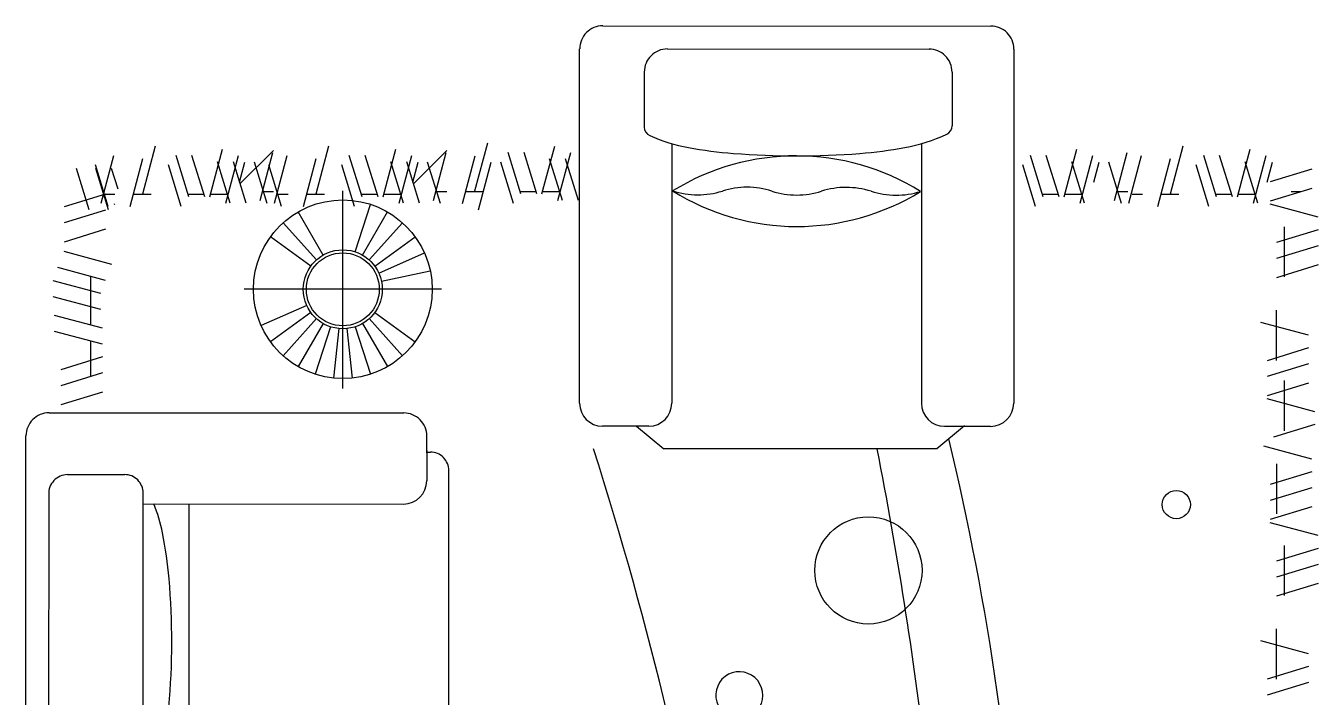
# Model space of a CAD drawing. Header units: inches. Extents: x 8.3 to 50.8, y 10.9 to 35.7.
# Drawn here: x 15.373 to 17.754, y 29.899 to 31.136 of the extents above; entities that cross this region are included whole.
import ezdxf

# ---------------------------------------------------------------- set-up
doc = ezdxf.new("R2010")
doc.units = ezdxf.units.IN
doc.header["$MEASUREMENT"] = 0
doc.layers.add('02', color=2, linetype='Continuous')

msp = doc.modelspace()

# ---------------------------------------------------------------- linework, layer by layer
at = {"layer": '02'}
for p, q in [((16.436, 31.1363, -0.6857), (17.1511, 31.136, -0.6857)), ((16.3932, 30.4407, -0.6857), (16.3934, 31.0938, -0.6857)), ((16.555, 31.0938, -0.6857), (17.0373, 31.0936, -0.6857)), ((17.1937, 31.0935, -0.6857), (17.1934, 30.4404, -0.6857)), ((16.5124, 31.0512, -0.6857), (16.5124, 30.9496, -0.6857)), ((17.0798, 31.051, -0.6857), (17.0798, 30.9518, -0.6857)), ((16.2005, 30.8322, -0.6857), (16.224, 30.9204, -0.6857)), ((16.5635, 30.9192, -0.6857), (16.5633, 30.4407, -0.6857)), ((17.0235, 30.9191, -0.6857), (17.0233, 30.4405, -0.6857)), ((15.5117, 30.8092, -0.6857), (15.5352, 30.8974, -0.6857)), ((15.5651, 30.8033, -0.6857), (15.5886, 30.8915, -0.6857)), ((15.5882, 30.8269, -0.6857), (15.6118, 30.9151, -0.6857)), ((15.673, 30.821, -0.6857), (15.6495, 30.8974, -0.6857)), ((15.7024, 30.821, -0.6857), (15.6789, 30.8974, -0.6857)), ((15.7118, 30.821, -0.6857), (15.7353, 30.9092, -0.6857)), ((15.7412, 30.8092, -0.6857), (15.7647, 30.8974, -0.6857)), ((15.8293, 30.9068, -0.6857), (15.7674, 30.8449, -0.6857)), ((15.8045, 30.8145, -0.6857), (15.828, 30.9027, -0.6857)), ((15.8311, 30.8092, -0.6857), (15.8546, 30.8974, -0.6857)), ((15.8845, 30.8033, -0.6857), (15.908, 30.8915, -0.6857)), ((15.9077, 30.8269, -0.6857), (15.9312, 30.9151, -0.6857)), ((15.9924, 30.821, -0.6857), (15.9689, 30.8974, -0.6857)), ((16.0218, 30.821, -0.6857), (15.9983, 30.8974, -0.6857)), ((16.0312, 30.821, -0.6857), (16.0547, 30.9092, -0.6857)), ((16.0606, 30.8092, -0.6857), (16.0841, 30.8974, -0.6857)), ((16.1487, 30.9068, -0.6857), (16.0869, 30.8449, -0.6857)), ((16.1239, 30.8145, -0.6857), (16.1474, 30.9027, -0.6857)), ((16.1773, 30.8087, -0.6857), (16.2008, 30.8969, -0.6857)), ((16.2852, 30.8263, -0.6857), (16.2617, 30.9028, -0.6857)), ((16.3147, 30.8263, -0.6857), (16.2911, 30.9028, -0.6857)), ((16.324, 30.8263, -0.6857), (16.3475, 30.9145, -0.6857)), ((16.3534, 30.8146, -0.6857), (16.3769, 30.9028, -0.6857)), ((17.2476, 30.821, -0.6857), (17.2241, 30.8974, -0.6857)), ((17.277, 30.821, -0.6857), (17.2535, 30.8974, -0.6857)), ((17.2863, 30.821, -0.6857), (17.3099, 30.9092, -0.6857)), ((17.3158, 30.8092, -0.6857), (17.3393, 30.8974, -0.6857)), ((17.3791, 30.8145, -0.6857), (17.4026, 30.9027, -0.6857)), ((17.4057, 30.8092, -0.6857), (17.4292, 30.8974, -0.6857)), ((17.4591, 30.8033, -0.6857), (17.4826, 30.8915, -0.6857)), ((17.4823, 30.8269, -0.6857), (17.5058, 30.9151, -0.6857)), ((17.567, 30.821, -0.6857), (17.5435, 30.8974, -0.6857)), ((17.5964, 30.821, -0.6857), (17.5729, 30.8974, -0.6857)), ((17.6058, 30.821, -0.6857), (17.6293, 30.9092, -0.6857)), ((17.6352, 30.8092, -0.6857), (17.6587, 30.8974, -0.6857)), ((15.4897, 30.7969, -0.6857), (15.4662, 30.8733, -0.6857)), ((15.5246, 30.8033, -0.6857), (15.5011, 30.8798, -0.6857)), ((15.525, 30.7969, -0.6857), (15.5015, 30.8733, -0.6857)), ((15.5427, 30.8349, -0.6857), (15.5309, 30.8733, -0.6857)), ((15.6592, 30.8033, -0.6857), (15.6357, 30.8798, -0.6857)), ((15.7494, 30.8092, -0.6857), (15.7258, 30.8857, -0.6857)), ((15.7788, 30.8092, -0.6857), (15.7553, 30.8857, -0.6857)), ((15.7664, 30.8482, -0.6857), (15.7762, 30.8851, -0.6857)), ((15.8174, 30.8087, -0.6857), (15.7939, 30.8851, -0.6857)), ((15.844, 30.8033, -0.6857), (15.8205, 30.8798, -0.6857)), ((15.9786, 30.8033, -0.6857), (15.9551, 30.8798, -0.6857)), ((16.0688, 30.8092, -0.6857), (16.0453, 30.8857, -0.6857)), ((16.0982, 30.8092, -0.6857), (16.0747, 30.8857, -0.6857)), ((16.0858, 30.8482, -0.6857), (16.0957, 30.8851, -0.6857)), ((16.1368, 30.8087, -0.6857), (16.1133, 30.8851, -0.6857)), ((16.2067, 30.7969, -0.6857), (16.2303, 30.8851, -0.6857)), ((16.2714, 30.8087, -0.6857), (16.2479, 30.8851, -0.6857)), ((16.3616, 30.8145, -0.6857), (16.3381, 30.891, -0.6857)), ((16.391, 30.8145, -0.6857), (16.3675, 30.891, -0.6857)), ((17.2338, 30.8033, -0.6857), (17.2102, 30.8798, -0.6857)), ((17.324, 30.8092, -0.6857), (17.3004, 30.8857, -0.6857)), ((17.341, 30.8482, -0.6857), (17.3508, 30.8851, -0.6857)), ((17.392, 30.8087, -0.6857), (17.3685, 30.8851, -0.6857)), ((17.5532, 30.8033, -0.6857), (17.5297, 30.8798, -0.6857)), ((17.6434, 30.8092, -0.6857), (17.6198, 30.8857, -0.6857)), ((17.6604, 30.8482, -0.6857), (17.6702, 30.8851, -0.6857)), ((17.7427, 30.872, -0.6857), (17.6663, 30.8485, -0.6857)), ((15.5197, 30.8259, -0.6857), (15.4433, 30.8024, -0.6857)), ((15.5365, 30.8252, -0.6857), (15.5179, 30.8252, -0.6857)), ((15.6034, 30.8252, -0.6857), (15.5709, 30.8252, -0.6857)), ((15.7011, 30.8252, -0.6857), (15.6717, 30.8252, -0.6857)), ((15.7454, 30.8252, -0.6857), (15.7129, 30.8252, -0.6857)), ((15.8293, 30.8305, -0.6857), (15.8107, 30.8305, -0.6857)), ((15.8559, 30.8252, -0.6857), (15.8373, 30.8252, -0.6857)), ((15.9229, 30.8252, -0.6857), (15.8903, 30.8252, -0.6857)), ((15.9569, 30.4677, -0.6857), (15.9569, 30.8323, -0.6857)), ((16.0206, 30.8252, -0.6857), (15.9912, 30.8252, -0.6857)), ((16.0648, 30.8252, -0.6857), (16.0323, 30.8252, -0.6857)), ((16.1487, 30.8305, -0.6857), (16.1301, 30.8305, -0.6857)), ((16.2157, 30.8305, -0.6857), (16.1831, 30.8305, -0.6857)), ((16.3134, 30.8305, -0.6857), (16.284, 30.8305, -0.6857)), ((16.3577, 30.8305, -0.6857), (16.3251, 30.8305, -0.6857)), ((17.2757, 30.8252, -0.6857), (17.2463, 30.8252, -0.6857)), ((17.32, 30.8252, -0.6857), (17.2875, 30.8252, -0.6857)), ((17.4039, 30.8305, -0.6857), (17.3853, 30.8305, -0.6857)), ((17.4305, 30.8252, -0.6857), (17.4119, 30.8252, -0.6857)), ((17.4975, 30.8252, -0.6857), (17.4649, 30.8252, -0.6857)), ((17.5951, 30.8252, -0.6857), (17.5657, 30.8252, -0.6857)), ((17.6394, 30.8252, -0.6857), (17.6069, 30.8252, -0.6857)), ((17.7427, 30.8367, -0.6857), (17.6663, 30.8132, -0.6857)), ((17.7233, 30.8305, -0.6857), (17.7047, 30.8305, -0.6857)), ((15.5197, 30.7965, -0.6857), (15.4433, 30.773, -0.6857)), ((15.9794, 30.7198, -0.6857), (16.0078, 30.8072, -0.6857)), ((17.7545, 30.7837, -0.6857), (17.6663, 30.8073, -0.6857)), ((15.9082, 30.7047, -0.6857), (15.8467, 30.773, -0.6857)), ((15.9205, 30.7136, -0.6857), (15.8745, 30.7932, -0.6857)), ((15.9933, 30.7136, -0.6857), (16.0392, 30.7932, -0.6857)), ((16.0056, 30.7047, -0.6857), (16.0671, 30.773, -0.6857)), ((15.5197, 30.7612, -0.6857), (15.4433, 30.7377, -0.6857)), ((17.7545, 30.7602, -0.6857), (17.678, 30.7367, -0.6857)), ((17.6919, 30.7658, 0.6857), (17.6919, 30.6733, 0.6857)), ((15.898, 30.6934, -0.6857), (15.8236, 30.7474, -0.6857)), ((16.0158, 30.6934, -0.6857), (16.0901, 30.7474, -0.6857)), ((17.7545, 30.7308, -0.6857), (17.678, 30.7073, -0.6857)), ((15.5315, 30.6965, -0.6857), (15.4433, 30.72, -0.6857)), ((16.0234, 30.6802, -0.6857), (16.1073, 30.7176, -0.6857)), ((15.5197, 30.6671, -0.6857), (15.4315, 30.6906, -0.6857)), ((16.0281, 30.6657, -0.6857), (16.118, 30.6848, -0.6857)), ((17.7545, 30.6955, -0.6857), (17.678, 30.672, -0.6857)), ((15.5112, 30.6427, -0.6857), (15.423, 30.6662, -0.6857)), ((15.4922, 30.6744, -0.6857), (15.4922, 30.5846, -0.6857)), ((15.5112, 30.6133, -0.6857), (15.423, 30.6368, -0.6857)), ((16.1386, 30.6506, -0.6857), (15.7752, 30.6506, -0.6857)), ((15.8904, 30.621, -0.6857), (15.8064, 30.5836, -0.6857)), ((15.898, 30.6078, -0.6857), (15.8236, 30.5538, -0.6857)), ((16.0158, 30.6078, -0.6857), (16.0901, 30.5538, -0.6857)), ((17.6769, 30.6119, 0.6857), (17.6769, 30.5193, 0.6857)), ((15.5138, 30.5788, -0.6857), (15.4256, 30.6024, -0.6857)), ((15.9082, 30.5965, -0.6857), (15.8467, 30.5282, -0.6857)), ((15.9205, 30.5876, -0.6857), (15.8745, 30.508, -0.6857)), ((15.9933, 30.5876, -0.6857), (16.0392, 30.508, -0.6857)), ((16.0056, 30.5965, -0.6857), (16.0671, 30.5282, -0.6857)), ((17.7368, 30.5661, -0.6857), (17.6487, 30.5896, -0.6857)), ((15.5138, 30.5494, -0.6857), (15.4256, 30.5729, -0.6857)), ((15.9344, 30.5814, -0.6857), (15.906, 30.4939, -0.6857)), ((15.9493, 30.5782, -0.6857), (15.9397, 30.4868, -0.6857)), ((15.9645, 30.5782, -0.6857), (15.9741, 30.4868, -0.6857)), ((15.9794, 30.5814, -0.6857), (16.0078, 30.4939, -0.6857)), ((15.4922, 30.5552, -0.6857), (15.4922, 30.4898, -0.6857)), ((17.7368, 30.5426, -0.6857), (17.6604, 30.519, -0.6857)), ((15.5138, 30.5259, -0.6857), (15.4374, 30.5024, -0.6857)), ((17.7368, 30.5131, -0.6857), (17.6604, 30.4896, -0.6857)), ((15.5138, 30.4965, -0.6857), (15.4374, 30.4729, -0.6857)), ((17.7368, 30.4778, -0.6857), (17.6604, 30.4543, -0.6857)), ((17.6919, 30.4823, 0.6857), (17.6919, 30.3898, 0.6857)), ((15.5138, 30.4612, -0.6857), (15.4374, 30.4376, -0.6857)), ((17.7486, 30.4249, -0.6857), (17.6604, 30.4484, -0.6857)), ((15.4155, 30.4228, -0.6857), (16.0693, 30.4226, -0.6857)), ((16.5207, 30.3982, -0.6857), (16.4357, 30.3982, -0.6857)), ((16.4984, 30.3982, -0.6857), (16.5487, 30.3566, -0.6857)), ((17.1026, 30.3986, -0.6857), (17.0514, 30.3564, -0.6857)), ((17.1509, 30.3979, -0.6857), (17.0658, 30.3979, -0.6857)), ((17.7486, 30.4014, -0.6857), (17.6722, 30.3778, -0.6857)), ((15.3727, 28.506, -0.6857), (15.373, 30.3803, -0.6857)), ((16.1118, 30.3494, -0.6857), (16.1118, 30.38, -0.6857)), ((16.1116, 30.3535, -0.6857), (16.1115, 30.2972, -0.6857)), ((16.1118, 30.3504, -0.6857), (16.1183, 30.3504, -0.6857)), ((17.0514, 30.3564, -0.6857), (16.5487, 30.3566, -0.6857)), ((17.7427, 30.3376, -0.6857), (17.6545, 30.3612, -0.6857)), ((17.6778, 30.329), (17.6778, 30.2365)), ((15.4495, 30.309, -0.6857), (15.5549, 30.309, -0.6857)), ((16.1521, 29.7932, -0.6857), (16.1523, 30.3164, -0.6857)), ((17.7427, 30.3141, -0.6857), (17.6663, 30.2906, -0.6857)), ((15.4148, 28.6119, -0.6857), (15.4155, 30.275, -0.6857)), ((15.5887, 29.1447, -0.6857), (15.5889, 30.2749, -0.6857)), ((17.7427, 30.2847, -0.6857), (17.6663, 30.2612, -0.6857)), ((15.5889, 30.2549, -0.6857), (16.069, 30.2547, -0.6857)), ((15.6737, 29.1447, -0.6857), (15.6739, 30.2548, -0.6857)), ((17.7427, 30.2494, -0.6857), (17.6663, 30.2259, -0.6857)), ((17.7545, 30.1964, -0.6857), (17.6663, 30.22, -0.6857)), ((17.6919, 30.1785, 0.6857), (17.6919, 30.086, 0.6857)), ((17.7545, 30.1729, -0.6857), (17.678, 30.1494, -0.6857)), ((17.7545, 30.1435, -0.6857), (17.678, 30.12, -0.6857)), ((17.7545, 30.1082, -0.6857), (17.678, 30.0847, -0.6857)), ((17.6769, 30.0246, 0.6857), (17.6769, 29.932, 0.6857)), ((17.7368, 29.9788, -0.6857), (17.6487, 30.0023, -0.6857)), ((17.7368, 29.9553, -0.6857), (17.6604, 29.9317, -0.6857)), ((17.7368, 29.9258, -0.6857), (17.6604, 29.9023, -0.6857))]:
    msp.add_line(p, q, dxfattribs=at)
for centre, radius in [((15.9569, 30.6506, -0.6857), 0.1647), ((15.9569, 30.6506, -0.6857), 0.0728), ((15.9569, 30.6506, -0.6857), 0.0672), ((17.4931, 30.2537, -0.6857), 0.026), ((16.9256, 30.1323, -0.6857), 0.0988)]:
    msp.add_circle(centre, radius, dxfattribs=at)
for centre, radius, start, end in [((16.436, 31.0938, -0.6857), 0.0425, 89.9772, 179.9772), ((17.1511, 31.0935, -0.6857), 0.0425, 359.9772, 89.9772), ((16.555, 31.0512, -0.6857), 0.0425, 89.9772, 179.9772), ((17.0373, 31.051, -0.6857), 0.0425, 359.9772, 89.9772), ((16.5294, 30.9496, -0.6857), 0.017, 179.9772, 246.2626), ((17.0628, 30.9518, -0.6857), 0.017, 294.8183, 359.9772), ((16.6532, 31.2311, -0.6857), 0.3246, 246.2626, 259.4626), ((16.9337, 31.231, -0.6857), 0.3246, 280.4917, 294.8183), ((16.7925, 30.4625, -0.6857), 0.4341, 58.112, 121.6703), ((16.7373, 31.6833, -0.6857), 0.7845, 259.4626, 265.581), ((16.7939, 32.4155, -0.6857), 1.5189, 265.581, 274.3734), ((16.8499, 31.6833, -0.6857), 0.7845, 274.3734, 280.4917), ((16.7939, 31.2005, -0.6857), 0.4341, 238.112, 301.6703), ((16.611, 30.9759, -0.6857), 0.1511, 252.2902, 287.4922), ((16.7018, 30.6877, -0.6857), 0.1511, 72.2902, 107.4922), ((16.7937, 30.9755, -0.6857), 0.1511, 252.2902, 287.4922), ((16.8845, 30.6873, -0.6857), 0.1511, 72.2902, 107.4922), ((16.9764, 30.9752, -0.6857), 0.1511, 252.2902, 287.4922), ((12.8204, 29.7569, -0.6857), 2.9119, 21.1287, 21.1635), ((16.4357, 30.4407, -0.6857), 0.0425, 179.9772, 269.9772), ((16.5207, 30.4407, -0.6857), 0.0425, 269.9772, 359.9772), ((17.0658, 30.4405, -0.6857), 0.0425, 179.9772, 269.9772), ((17.1509, 30.4404, -0.6857), 0.0425, 269.9772, 359.9772), ((15.4155, 30.3803, -0.6857), 0.0425, 89.9772, 179.9772), ((16.0693, 30.3801, -0.6857), 0.0425, 359.9772, 89.9772), ((12.2123, 29.2042, -0.6857), 5.0005, 351.7639, 13.5399), ((16.1183, 30.3164, -0.6857), 0.034, 359.9772, 89.9772), ((9.6553, 28.2115, -0.6857), 7.0959, 9.37507, 17.5955), ((9.3384, 28.8694, -0.6857), 7.7475, 6.78419, 11.06631), ((15.45, 30.2737, -0.6857), 0.0352, 90.762, 182.1128), ((15.5549, 30.275, -0.6857), 0.034, 359.9772, 89.9772), ((16.069, 30.2972, -0.6857), 0.0425, 269.9772, 359.9772), ((15.3251, 30.1404, -0.6857), 0.3057, 11.5033, 21.9875), ((14.9093, 30.0558, -0.6857), 0.73, 4.8055, 11.5033), ((14.2376, 29.9993, -0.6857), 1.404, 355.1489, 4.8054), ((16.6877, 29.9023, -0.6857), 0.0433, 329.4196, 206.4089)]:
    msp.add_arc(centre, radius, start, end, dxfattribs=at)

doc.saveas('drawing.dxf')
